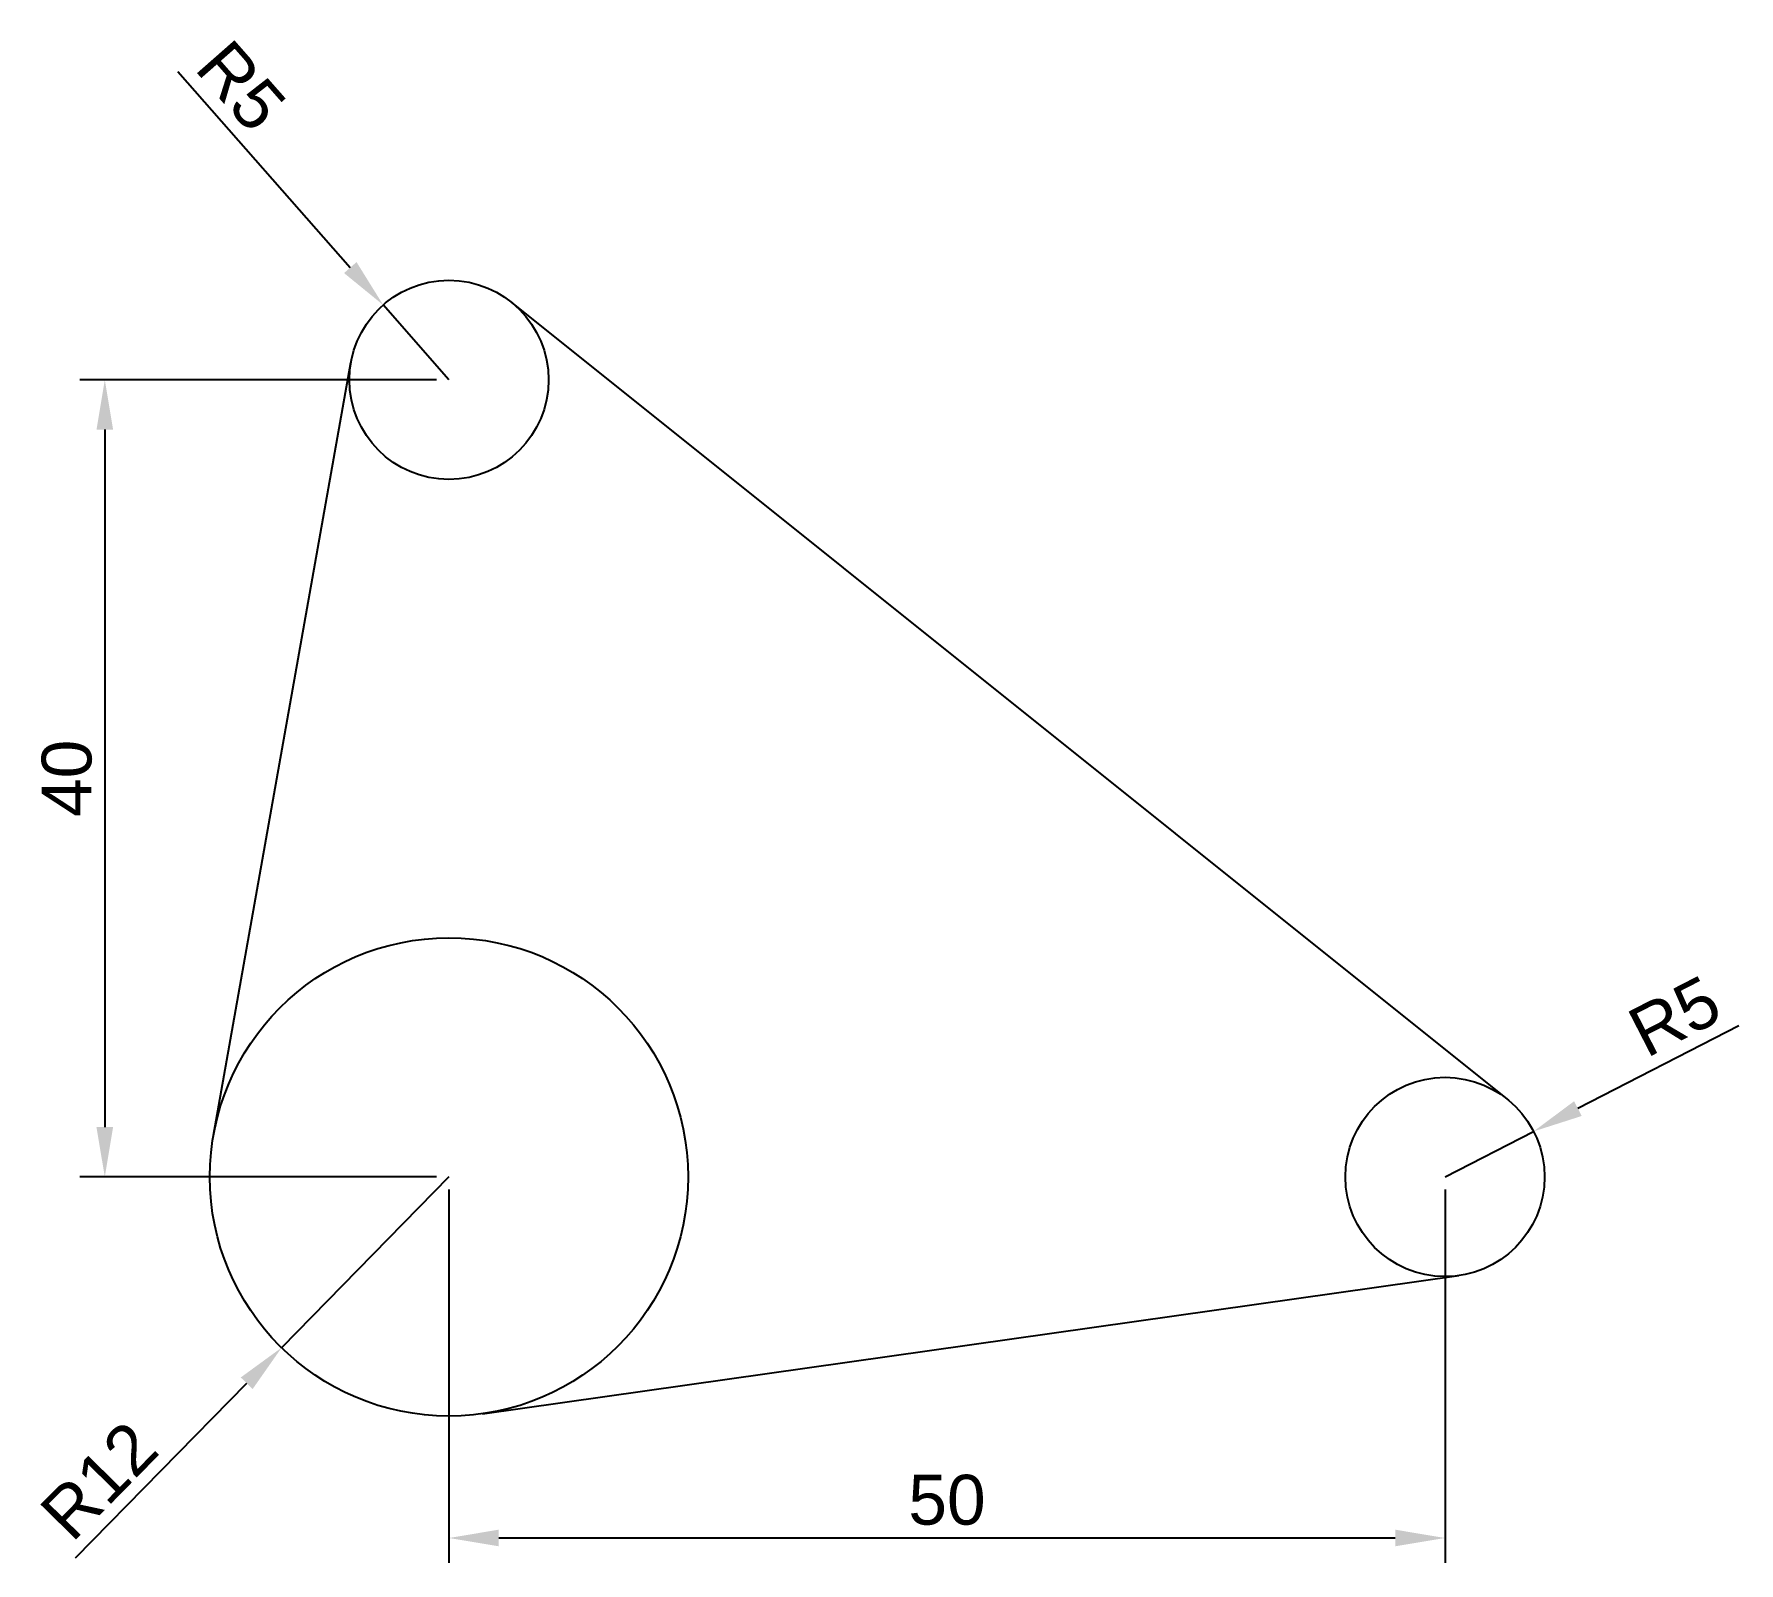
# Model space of a CAD drawing. Header units: millimetres. Extents: x 1427.4 to 1513, y 1516.8 to 1593.6.
import ezdxf

# ---------------------------------------------------------------- set-up
doc = ezdxf.new("R2010")
doc.units = ezdxf.units.MM
doc.styles.get("Standard").update_dxf_attribs({"font": 'arial.ttf'})
doc.dimstyles.new('ISO-25', dxfattribs={"dimtxt": 2.5, "dimasz": 2.5, "dimexe": 1.25, "dimexo": 0.625, "dimtad": 1, "dimtxsty": 'Standard', "dimcen": 2.5, "dimadec": 0, "dimazin": 0, "dimtfac": 1, "dimtmove": 0, "dimatfit": 3, "dimfxl": 1, "dimarcsym": 0})

# ---------------------------------------------------------------- blocks, each defined once
blk = doc.blocks.new('*D4')
at = {"color": 0, "lineweight": -2, "transparency": 16777216}
for p, q in [((1447.623, 1576.204), (1429.723, 1576.204)), ((1430.973, 1573.704), (1430.973, 1538.704)), ((1447.623, 1536.204), (1429.723, 1536.204))]:
    blk.add_line(p, q, dxfattribs=at)
at = {"color": 0, "transparency": 16777216}
for points in [[(1430.556, 1573.704), (1431.39, 1573.704), (1430.973, 1576.204)], [(1430.556, 1538.704), (1431.39, 1538.704), (1430.973, 1536.204)]]:
    blk.add_solid(points, dxfattribs=at)
at = {"layer": 'Defpoints', "color": 0, "transparency": 16777216}
for p in [(1448.248, 1576.204), (1430.973, 1536.204), (1448.248, 1536.204)]:
    blk.add_point(p, dxfattribs=at)
at = {"color": 0, "transparency": 16777216, "insert": (1429.072, 1556.204), "char_height": 2.5, "attachment_point": 5, "rotation": 90}
blk.add_mtext('40', dxfattribs=at)
blk = doc.blocks.new('*D5')
at = {"color": 0, "lineweight": -2, "transparency": 16777216}
for p, q in [((1448.248, 1535.579), (1448.248, 1516.837)), ((1498.248, 1535.579), (1498.248, 1516.837)), ((1450.748, 1518.087), (1495.748, 1518.087))]:
    blk.add_line(p, q, dxfattribs=at)
at = {"color": 0, "transparency": 16777216}
for points in [[(1450.748, 1518.504), (1450.748, 1517.67), (1448.248, 1518.087)], [(1495.748, 1518.504), (1495.748, 1517.67), (1498.248, 1518.087)]]:
    blk.add_solid(points, dxfattribs=at)
at = {"layer": 'Defpoints', "color": 0, "transparency": 16777216}
for p in [(1448.248, 1536.204), (1498.248, 1536.204), (1498.248, 1518.087)]:
    blk.add_point(p, dxfattribs=at)
at = {"color": 0, "transparency": 16777216, "insert": (1473.248, 1519.989), "char_height": 2.5, "attachment_point": 5}
blk.add_mtext('50', dxfattribs=at)
blk = doc.blocks.new('*D7')
at = {"color": 0, "lineweight": -2, "transparency": 16777216}
for p, q in [((1448.248, 1536.204), (1439.846, 1527.636)), ((1429.501, 1517.088), (1438.095, 1525.851))]:
    blk.add_line(p, q, dxfattribs=at)
at = {"color": 0, "transparency": 16777216}
blk.add_solid([(1437.798, 1526.143), (1438.393, 1525.559), (1439.846, 1527.636)], dxfattribs=at)
at = {"layer": 'Defpoints', "color": 0, "transparency": 16777216}
for p in [(1448.248, 1536.204), (1439.846, 1527.636)]:
    blk.add_point(p, dxfattribs=at)
at = {"color": 0, "transparency": 16777216, "insert": (1430.679, 1520.974), "char_height": 2.5, "attachment_point": 5, "rotation": 45.55837}
blk.add_mtext('R12', dxfattribs=at)
blk = doc.blocks.new('*D8')
at = {"color": 0, "lineweight": -2, "transparency": 16777216}
for p, q in [((1434.639, 1591.684), (1443.296, 1581.836)), ((1448.248, 1576.204), (1444.947, 1579.959))]:
    blk.add_line(p, q, dxfattribs=at)
at = {"color": 0, "transparency": 16777216}
blk.add_solid([(1443.609, 1582.112), (1442.983, 1581.561), (1444.947, 1579.959)], dxfattribs=at)
at = {"layer": 'Defpoints', "color": 0, "transparency": 16777216}
for p in [(1444.947, 1579.959), (1448.248, 1576.204)]:
    blk.add_point(p, dxfattribs=at)
at = {"color": 0, "transparency": 16777216, "insert": (1437.813, 1590.945), "char_height": 2.5, "attachment_point": 5, "rotation": 311.31961}
blk.add_mtext('R5', dxfattribs=at)
blk = doc.blocks.new('*D9')
at = {"color": 0, "lineweight": -2, "transparency": 16777216}
for p, q in [((1512.999, 1543.788), (1504.918, 1539.633)), ((1498.248, 1536.204), (1502.694, 1538.49))]:
    blk.add_line(p, q, dxfattribs=at)
at = {"color": 0, "transparency": 16777216}
blk.add_solid([(1504.727, 1540.004), (1505.108, 1539.263), (1502.694, 1538.49)], dxfattribs=at)
at = {"layer": 'Defpoints', "color": 0, "transparency": 16777216}
for p in [(1502.694, 1538.49), (1498.248, 1536.204)]:
    blk.add_point(p, dxfattribs=at)
at = {"color": 0, "transparency": 16777216, "insert": (1509.775, 1544.263), "char_height": 2.5, "attachment_point": 5, "rotation": 27.21045}
blk.add_mtext('R5', dxfattribs=at)

msp = doc.modelspace()

# ---------------------------------------------------------------- linework, layer by layer
for p, q in [((1451.372, 1580.107), (1501.371, 1540.108)), ((1436.433, 1538.304), (1443.323, 1577.066)), ((1449.928, 1524.322), (1498.941, 1531.252))]:
    msp.add_line(p, q)
for centre, radius in [((1448.248, 1576.204), 5), ((1448.248, 1536.204), 12), ((1498.248, 1536.204), 5)]:
    msp.add_circle(centre, radius)

# ---------------------------------------------------------------- dimensions: what is measured, and where the dimension line sits
for center, mpoint, picture, middle in [((1448.248, 1576.204), (1444.947, 1579.959), '*D8', (1436.389, 1589.693)), ((1498.248, 1536.204), (1502.694, 1538.49), '*D9', (1510.642, 1542.576)), ((1448.248, 1536.204), (1439.846, 1527.636), '*D7', (1432.021, 1519.658))]:
    dim = msp.add_radius_dim(center=center, mpoint=mpoint, dimstyle='ISO-25')
    dim.commit()
    dim.dimension.update_dxf_attribs({"geometry": picture, "text_midpoint": middle, "dimtype": 164})
dim = msp.add_linear_dim(base=(1430.973, 1536.204), p1=(1448.248, 1576.204), p2=(1448.248, 1536.204), angle=90, dimstyle='ISO-25')
dim.commit()
dim.dimension.update_dxf_attribs({"geometry": '*D4', "text_midpoint": (1429.072, 1556.204)})
dim = msp.add_linear_dim(base=(1498.248, 1518.087), p1=(1448.248, 1536.204), p2=(1498.248, 1536.204), dimstyle='ISO-25')
dim.commit()
dim.dimension.update_dxf_attribs({"geometry": '*D5', "text_midpoint": (1473.248, 1519.989)})

doc.saveas('drawing.dxf')
